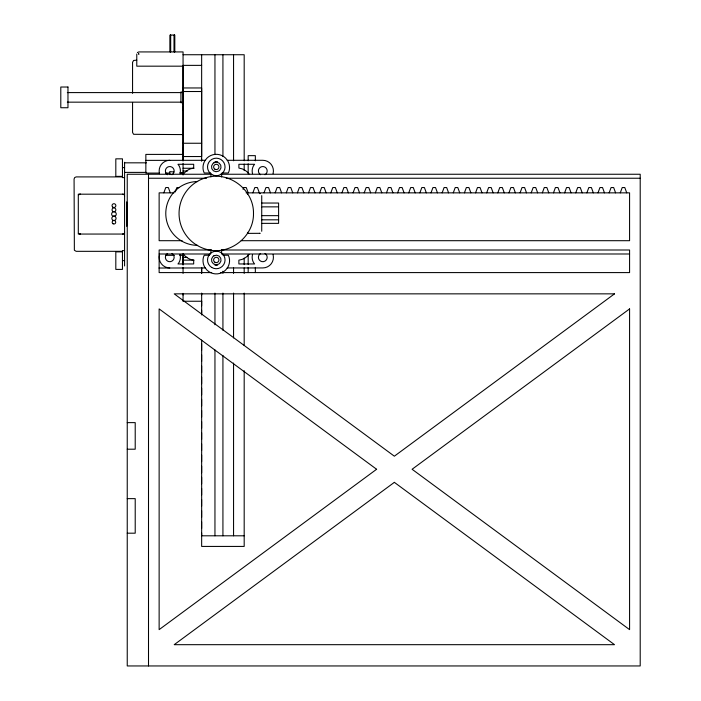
<?xml version="1.0" encoding="UTF-8"?>
<svg xmlns="http://www.w3.org/2000/svg" width="701" height="701" viewBox="0 0 701 701"><rect width="100%" height="100%" fill="white"/><g stroke="black" fill="none" stroke-linecap="round" stroke-linejoin="round"><path stroke-width="1.05" d="M183.057 106.605L183.057 110.495M183.049 143.188L183.057 156.542L201.66 156.542L201.651 143.249L183.049 143.249L183.057 90.21M183.057 265.066L183.057 260.141L194.002 260.15M183.057 161.046L183.057 156.542M137.396 52.549L138.886 51.927L183.057 51.927L183.057 154.08M183.057 294.998L183.057 293.719M183.057 264.154L183.057 255.138M183.057 102.539L183.057 104.169M201.651 143.249L201.651 87.958L183.057 87.958L183.049 65.368L201.651 65.368M201.634 528.44L201.634 521.824M201.634 517.303L201.634 510.687M201.634 506.175L201.643 499.559M201.643 495.037L201.643 488.422M201.643 483.909L201.643 477.293M201.643 472.772L201.643 466.156M201.643 461.644L201.643 455.019M201.643 450.506L201.643 443.891M201.643 439.378L201.643 432.754M201.643 428.241L201.643 421.625M201.643 417.113L201.643 410.488M201.643 405.975L201.643 399.36M201.643 394.838L201.643 388.223M201.643 383.71L201.643 377.094M201.643 372.573L201.643 365.957M201.643 361.444L201.643 354.829M201.643 350.307L201.651 343.692M201.651 314.039L201.651 310.289M201.651 305.776L201.651 301.036M201.66 294.998L201.66 293.719M201.66 273.171L201.66 267.467M201.66 161.046L201.66 159.118M163.824 192.854L165.751 187.544L168.336 187.544L170.273 192.854M175.276 191.969L176.889 187.544L179.474 187.544M243.045 189.314L243.685 187.544L246.27 187.544L248.198 192.854M252.886 192.854L254.822 187.544L257.398 187.544L259.335 192.854M264.023 192.854L265.951 187.544L268.536 187.544L270.472 192.854M275.151 192.854L277.088 187.544L279.673 187.544L281.6 192.854M286.288 192.854L288.216 187.544L290.801 187.544L292.738 192.854M297.417 192.854L299.353 187.544L301.938 187.544L303.866 192.854M308.554 192.854L310.482 187.544L313.067 187.544L315.003 192.854M319.682 192.854L321.619 187.544L324.204 187.544L326.131 192.854M330.819 192.854L332.756 187.544L335.332 187.544L337.269 192.854M341.948 192.854L343.884 187.544L346.469 187.544L348.397 192.854M353.085 192.854L355.021 187.544L357.598 187.544L359.534 192.854M364.213 192.854L366.15 187.544L368.735 187.544L370.663 192.854M375.35 192.854L377.287 187.544L379.863 187.544L381.8 192.854M386.488 192.854L388.415 187.544L391 187.544L392.928 192.854M397.616 192.854L399.552 187.544L402.129 187.544L404.065 192.854M408.753 192.854L410.681 187.544L413.266 187.544L415.202 192.854M419.881 192.854L421.818 187.544L424.403 187.544L426.331 192.854M431.019 192.854L432.946 187.544L435.531 187.544L437.468 192.854M442.147 192.854L444.084 187.544L446.668 187.544L448.596 192.854M453.284 192.854L455.212 187.544L457.797 187.544L459.733 192.854M464.412 192.854L466.349 187.544L468.934 187.544L470.862 192.854M475.55 192.854L477.486 187.544L480.062 187.544L481.999 192.854M486.678 192.854L488.615 187.544L491.199 187.544L493.127 192.854M497.815 192.854L499.752 187.544L502.328 187.544L504.264 192.854M508.944 192.854L510.88 187.544L513.465 187.544L515.393 192.854M520.081 192.854L522.017 187.544L524.593 187.544L526.53 192.854M531.209 192.854L533.146 187.544L535.73 187.544L537.658 192.854M542.346 192.854L544.283 187.544L546.859 187.544L548.795 192.854M553.483 192.854L555.411 187.544L557.996 187.544L559.933 192.854M564.612 192.854L566.548 187.544L569.124 187.544L571.061 192.854M575.749 192.854L577.677 187.544L580.262 187.544L582.198 192.854M586.877 192.854L588.814 187.544L591.399 187.544L593.326 192.854M598.014 192.854L599.942 187.544L602.527 187.544L604.464 192.854M609.143 192.854L611.079 187.544L613.664 187.544L615.592 192.854M620.28 192.854L622.216 187.544L624.793 187.544L626.729 192.854M80.273 194.256L79.896 194.256M259.615 233.389L260.132 233.319L247.488 233.389L247.488 232.338M183.049 54.731L244.185 54.731L244.185 160.783M136.774 60.163L133.611 60.452L132.559 62.293L132.559 93.338M183.057 66.174L136.774 66.174L136.774 54.038M183.057 91.524L201.651 91.516M183.057 92.041L180.928 92.041L180.928 102.714L183.057 102.714M67.331 92.593L181.708 92.593M67.331 102.162L181.708 102.162M183.057 134.583L133.611 134.303L132.559 132.454L132.559 102.416M145.852 160.38L205.279 160.301M227.282 160.301L262.796 160.301A10.629 10.629 0 0 1 273.066 173.682M124.629 162.825L146.421 162.825M122.456 167.609L124.576 167.609M183.057 168.266L194.002 168.266M183.057 171.018L187.439 171.018M124.629 172.393L146.421 172.393M158.978 173.086L145.852 173.086L145.852 154.404L183.057 154.404L183.057 160.38M165.55 173.086L169.922 173.086M180.867 173.086L183.057 173.086M210.607 172.998L204.254 172.998L203.448 171.044A13.293 13.293 0 0 1 204.771 160.958L206.883 158.207A13.293 13.293 0 0 1 225.678 158.207L227.79 160.958A13.293 13.293 0 0 1 229.113 171.044L228.307 172.998L221.954 172.998M210.922 174.251L127.24 174.251L127.24 665.95L640.206 665.95L640.206 174.251L220.78 174.251M122.456 176.372L115.814 176.372L115.814 158.838L122.456 158.838L122.456 177.616L124.576 177.616M122.456 176.906L76.19 176.906L74.7 177.537L74.078 179.035L74.367 250.266L76.19 251.326L122.456 251.326M148.507 178.238L206.55 178.238M226.257 178.238L640.206 178.238M174.014 192.854L159.136 192.854L159.136 240.697L182.111 240.697M246.051 192.854L629.577 192.854L629.577 240.697L241.188 240.697M124.576 194.186L78.302 194.186L78.302 234.055L124.576 234.055M261.727 203.036L278.604 203.036L278.604 206.856L261.727 206.856L261.727 195.632M261.727 215.654L278.604 215.654M261.727 219.816L278.604 219.816M211.649 250.003L159.136 250.003L159.136 272.593L211.649 272.593M221.498 250.003L629.577 250.003L629.577 272.593L220.403 272.593M124.576 250.625L122.456 250.625L122.456 269.403L115.814 269.403L115.814 251.861L122.456 251.861M159.136 253.99L210.554 253.99M221.498 253.99L629.577 253.99M165.55 255.322L174.304 255.322M179.771 255.322L183.057 255.322M209.546 255.243L204.254 255.243L203.448 257.188A13.293 13.293 0 0 0 204.771 267.274L206.883 270.025A13.293 13.293 0 0 0 225.678 270.025L227.79 267.274A13.293 13.293 0 0 0 229.113 257.188L228.307 255.243L223.014 255.243M183.057 257.39L187.439 257.39M122.456 260.632L124.576 260.632M158.978 268.027L205.279 267.94M227.282 267.94L262.796 267.94A10.629 10.629 0 0 0 273.066 254.559M183.057 301.246L201.66 301.246M127.24 422.624L135.214 422.624L135.214 449.201L127.24 449.201M127.24 498.639L135.214 498.639L135.214 533.189L127.24 533.189M244.185 535.801L201.66 535.801L201.634 532.953M173.857 171.999L169.765 171.596L169.765 174.584M179.991 172.612L183.057 172.919M80.431 234.055L79.896 233.985L80.431 234.055A2.112 2.112 0 0 1 78.915 233.433M183.057 87.958L183.057 90.578M278.604 207.251L278.604 223.356L261.727 223.356L261.727 207.251M261.727 223.715L261.727 231.277M255.348 160.827L255.348 155.648L248.172 155.648L248.172 160.827M255.348 267.405L255.348 272.593M248.172 163.797L248.172 173.585M248.172 254.647L248.172 264.443M248.172 267.405L248.172 272.593M247.488 193.52L247.488 194.58M244.185 164.069L244.185 170.623M244.185 258.091L244.185 264.654M244.185 267.931L244.185 273.399M244.185 293.079L244.185 345.558M244.185 370.706L244.185 546.429L201.66 546.429L201.651 340.038M233.556 54.731L233.556 160.783M233.556 267.931L233.556 273.399M233.556 293.079L233.556 337.908M233.556 363.057L233.556 535.801M222.927 54.731L222.927 156.411M222.927 271.217L222.927 273.399M222.927 293.079L222.927 330.25M222.927 355.398L222.927 535.801M221.621 173.944L221.621 176.95M221.621 249.959L221.621 252.965M214.953 54.731L214.953 154.229M214.953 293.079L214.953 324.791M214.953 349.93L214.953 535.801M210.94 173.944L210.94 176.95M210.94 249.959L210.94 252.965M201.651 54.731L201.66 160.783M201.66 267.931L201.66 273.408M201.66 293.079L201.66 314.951M183.057 147.701L183.057 152.581M183.057 163.342L183.057 174.978M183.057 253.596L183.057 264.04M183.057 267.361L183.057 273.408M183.057 293.368L183.057 300.887M174.742 51.927L174.742 35.05L170.106 35.05L170.106 51.927M174.54 35.05L174.54 51.927M174.339 35.05L174.339 51.927M174.198 35.05L174.198 51.927M170.65 35.05L170.65 51.927M170.509 35.05L170.509 51.927M170.308 35.05L170.308 51.927M148.507 174.251L148.507 665.95M126.706 201.897L126.706 226.344M124.576 162.273L124.576 265.968M264.987 253.508A4.381 4.381 0 0 1 266.152 260.124A4.381 4.381 0 0 1 259.431 260.124A4.381 4.381 0 0 1 260.597 253.508M171.964 253.508A4.381 4.381 0 0 1 173.129 260.124A4.381 4.381 0 0 1 166.409 260.124A4.381 4.381 0 0 1 167.574 253.508M260.597 174.724A4.381 4.381 0 0 1 259.431 168.109A4.381 4.381 0 0 1 266.152 168.109A4.381 4.381 0 0 1 264.987 174.724M167.574 174.724A4.381 4.381 0 0 1 166.409 168.109A4.381 4.381 0 0 1 173.129 168.109A4.381 4.381 0 0 1 171.964 174.724M252.526 254.559A10.629 10.629 0 0 0 253.587 262.621L254.603 263.953L238.875 263.953L238.875 260.176L242.169 259.37A16.474 16.474 0 0 0 249.048 254.34M252.526 173.682A10.629 10.629 0 0 1 253.587 165.611L254.603 164.288L238.883 164.288L238.91 168.065L242.169 168.862A16.474 16.474 0 0 1 249.048 173.901M197.673 245.35A31.895 31.895 0 0 1 165.778 213.454A31.895 31.895 0 0 1 197.673 181.559M217.66 265.127A5.336 5.336 0 0 1 214.9 265.127M214.9 161.782A5.336 5.336 0 0 1 217.66 161.782M180.034 173.682A10.629 10.629 0 0 0 178.974 165.611L177.958 164.288L193.686 164.288L193.686 168.056L190.392 168.862A16.474 16.474 0 0 0 183.513 173.901M159.504 173.682A10.629 10.629 0 0 1 169.765 160.301M180.034 254.559A10.629 10.629 0 0 1 178.974 262.621L177.958 263.953L193.686 263.953L193.686 260.176L190.392 259.37A16.474 16.474 0 0 1 183.513 254.34M169.765 267.94A10.629 10.629 0 0 1 159.504 254.559M124.576 231.943A2.112 2.112 0 0 1 124.506 232.487M123.963 233.433A2.112 2.112 0 0 1 122.473 234.055M78.915 194.799A2.112 2.112 0 0 1 80.413 194.186M122.473 194.186A2.112 2.112 0 0 1 123.963 194.799M124.506 195.745A2.112 2.112 0 0 1 124.576 196.298M253.49 213.454C253.928 237.026 229.306 255.918 206.646 249.398A37.206 37.206 0 0 1 206.646 177.511C229.306 170.991 253.928 189.883 253.49 213.454M138.421 53.767L138.903 54.038L138.421 53.767M213.893 162.798L212.894 163.561A4.784 4.784 0 0 0 218.677 171.088L219.667 170.325A4.784 4.784 0 0 0 213.893 162.798M213.893 255.821L212.894 256.584A4.784 4.784 0 0 0 218.677 264.111L219.667 263.348A4.784 4.784 0 0 0 213.893 255.821M376.612 469.267L159.136 629.629L159.136 308.913L376.612 469.267M614.514 293.85L394.356 456.193L174.198 293.85L614.514 293.85M394.356 482.349L174.198 644.683L614.514 644.683L394.356 482.349M629.577 308.913L412.1 469.267L629.577 629.629L629.577 308.913M115.104 216.092L112.791 216.092A2.313 2.313 0 0 1 112.178 212.605A2.313 2.313 0 0 1 115.718 212.605A2.313 2.313 0 0 1 115.104 216.092M114.447 211.676L113.457 211.676A1.91 1.91 0 0 1 112.388 208.732A1.91 1.91 0 0 1 115.516 208.732A1.91 1.91 0 0 1 114.447 211.676M113.948 216.25L113.404 216.32A2.121 2.121 0 0 0 112.213 219.579A2.121 2.121 0 0 0 115.683 219.579A2.121 2.121 0 0 0 114.5 216.32L113.948 216.25M67.971 87.02L60.794 87.02L60.794 107.735L67.971 107.735L67.971 87.02M260.132 193.59L259.598 193.52L260.132 193.59M211.711 267.449A8.771 8.771 0 0 0 225.047 260.185A8.771 8.771 0 0 0 212.088 252.264A8.771 8.771 0 0 0 211.711 267.449M214.953 169.248A2.655 2.655 0 0 0 218.94 166.943A2.655 2.655 0 0 0 214.953 164.639A2.655 2.655 0 0 0 214.953 169.248M214.953 262.27A2.655 2.655 0 0 0 218.94 259.966A2.655 2.655 0 0 0 214.953 257.661A2.655 2.655 0 0 0 214.953 262.27M211.711 174.426A8.771 8.771 0 0 0 225.047 167.162A8.771 8.771 0 0 0 212.088 159.241A8.771 8.771 0 0 0 211.711 174.426M113.063 223.785A1.77 1.77 0 0 0 115.718 222.252A1.77 1.77 0 0 0 113.063 220.719A1.77 1.77 0 0 0 113.063 223.785M112.598 206.961A1.91 1.91 0 0 0 115.796 206.103A1.91 1.91 0 0 0 113.457 203.763A1.91 1.91 0 0 0 112.598 206.961"/></g></svg>
